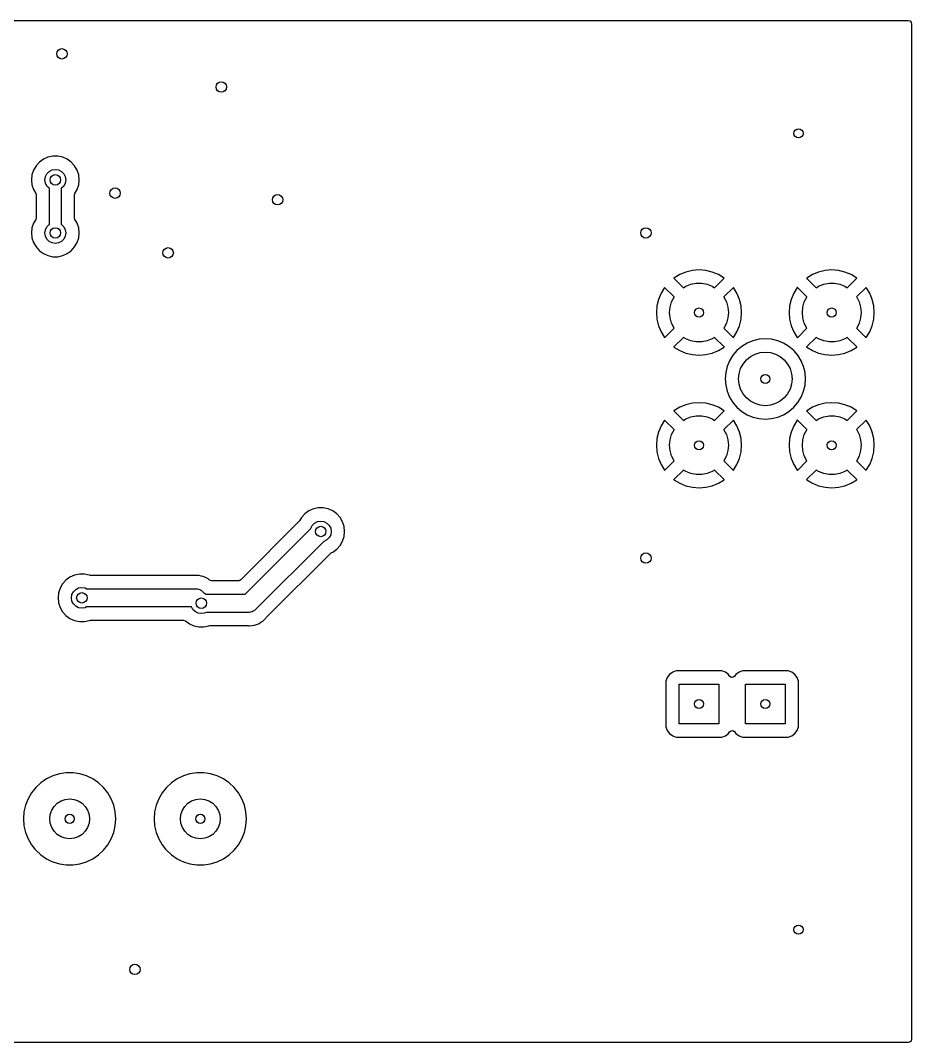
# Model space of a CAD drawing. Extents: x 0.23 to 2.57, y 0.23 to 1.77.
# Drawn here: x 1.227 to 2.57, y 0.23 to 1.77 of the extents above; entities that cross this region are included whole.
import ezdxf

# ---------------------------------------------------------------- set-up
doc = ezdxf.new("R2010")
doc.units = 0
doc.header["$MEASUREMENT"] = 0
doc.layers.add('BLACK', color=7, linetype='CONTINUOUS')

msp = doc.modelspace()

# ---------------------------------------------------------------- linework, layer by layer
at = {"layer": 'BLACK', "linetype": 'CONTINUOUS'}
for p, q in [((0.234587, 1.7703), (2.56541, 1.7703)), ((2.56541, 1.7703), (2.56805, 1.76952)), ((2.56805, 1.76952), (2.56985, 1.76744)), ((2.56985, 1.76744), (2.5703, 1.76541)), ((2.5703, 1.76541), (2.5703, 0.234587)), ((1.25593, 1.55673), (1.2509, 1.55114)), ((1.26202, 1.56115), (1.25593, 1.55673)), ((1.26889, 1.5642), (1.26202, 1.56115)), ((1.27624, 1.56577), (1.26889, 1.5642)), ((1.28376, 1.56577), (1.27624, 1.56577)), ((1.29111, 1.5642), (1.28376, 1.56577)), ((1.29798, 1.56115), (1.29111, 1.5642)), ((1.29111, 1.5642), (1.29111, 1.5642)), ((1.30407, 1.55673), (1.29798, 1.56115)), ((1.3091, 1.55114), (1.30407, 1.55673)), ((1.24714, 1.54463), (1.24482, 1.53748)), ((1.2509, 1.55114), (1.24714, 1.54463)), ((1.24714, 1.54463), (1.24714, 1.54463)), ((1.26726, 1.53926), (1.27074, 1.54274)), ((1.27074, 1.54274), (1.27513, 1.54498)), ((1.27513, 1.54498), (1.28, 1.54575)), ((1.28, 1.54575), (1.28487, 1.54498)), ((1.28487, 1.54498), (1.28926, 1.54274)), ((1.28926, 1.54274), (1.29274, 1.53926)), ((1.31286, 1.54463), (1.3091, 1.55114)), ((1.31518, 1.53748), (1.31286, 1.54463)), ((1.24482, 1.53748), (1.24404, 1.53)), ((1.24404, 1.53), (1.24482, 1.52252)), ((1.24482, 1.53748), (1.24482, 1.53748)), ((1.26425, 1.53), (1.26502, 1.53487)), ((1.26502, 1.52513), (1.26425, 1.53)), ((1.26502, 1.53487), (1.26726, 1.53926)), ((1.29274, 1.53926), (1.29498, 1.53487)), ((1.29498, 1.53487), (1.29575, 1.53)), ((1.29575, 1.53), (1.29498, 1.52513)), ((1.31596, 1.53), (1.31518, 1.53748)), ((1.31518, 1.52252), (1.31596, 1.53)), ((1.24482, 1.52252), (1.24482, 1.52252)), ((1.24482, 1.52252), (1.24714, 1.51537)), ((1.24714, 1.51537), (1.24714, 1.51537)), ((1.24714, 1.51537), (1.25047, 1.50962)), ((1.26726, 1.52074), (1.26502, 1.52513)), ((1.27074, 1.51726), (1.26726, 1.52074)), ((1.27114, 1.51706), (1.27074, 1.51726)), ((1.27114, 1.46294), (1.27114, 1.51706)), ((1.28926, 1.51726), (1.28886, 1.51706)), ((1.28886, 1.51706), (1.28886, 1.46294)), ((1.29274, 1.52074), (1.28926, 1.51726)), ((1.29498, 1.52513), (1.29274, 1.52074)), ((1.30953, 1.50962), (1.31286, 1.51537)), ((1.31286, 1.51537), (1.31518, 1.52252)), ((1.25047, 1.50962), (1.25112, 1.50717)), ((1.25112, 1.50717), (1.25112, 1.47283)), ((1.30888, 1.50717), (1.30953, 1.50962)), ((1.30888, 1.47283), (1.30888, 1.50717)), ((1.24714, 1.46463), (1.24482, 1.45748)), ((1.25047, 1.47038), (1.24714, 1.46463)), ((1.24714, 1.46463), (1.24714, 1.46463)), ((1.25112, 1.47283), (1.25047, 1.47038)), ((1.30953, 1.47038), (1.30888, 1.47283)), ((1.31142, 1.46712), (1.30953, 1.47038)), ((1.31286, 1.46463), (1.31142, 1.46712)), ((1.31518, 1.45748), (1.31286, 1.46463)), ((1.24482, 1.45748), (1.24404, 1.45)), ((1.24404, 1.45), (1.24482, 1.44252)), ((1.24482, 1.45748), (1.24482, 1.45748)), ((1.26425, 1.45), (1.26502, 1.45487)), ((1.26502, 1.44513), (1.26425, 1.45)), ((1.26502, 1.45487), (1.26726, 1.45926)), ((1.26726, 1.45926), (1.27074, 1.46274)), ((1.27074, 1.46274), (1.27114, 1.46294)), ((1.28886, 1.46294), (1.28926, 1.46274)), ((1.28926, 1.46274), (1.29274, 1.45926)), ((1.29274, 1.45926), (1.29498, 1.45487)), ((1.29498, 1.45487), (1.29575, 1.45)), ((1.29575, 1.45), (1.29498, 1.44513)), ((1.31596, 1.45), (1.31518, 1.45748)), ((1.31518, 1.44252), (1.31596, 1.45)), ((1.24482, 1.44252), (1.24482, 1.44252)), ((1.24482, 1.44252), (1.24714, 1.43537)), ((1.24714, 1.43537), (1.24714, 1.43537)), ((1.24714, 1.43537), (1.2509, 1.42886)), ((1.26726, 1.44074), (1.26502, 1.44513)), ((1.27074, 1.43726), (1.26726, 1.44074)), ((1.27513, 1.43502), (1.27074, 1.43726)), ((1.28, 1.43425), (1.27513, 1.43502)), ((1.28487, 1.43502), (1.28, 1.43425)), ((1.28926, 1.43726), (1.28487, 1.43502)), ((1.29274, 1.44074), (1.28926, 1.43726)), ((1.29498, 1.44513), (1.29274, 1.44074)), ((1.3091, 1.42886), (1.31286, 1.43537)), ((1.31286, 1.43537), (1.31518, 1.44252)), ((1.2509, 1.42886), (1.25593, 1.42327)), ((1.25593, 1.42327), (1.26202, 1.41885)), ((1.26202, 1.41885), (1.26889, 1.4158)), ((1.29111, 1.4158), (1.29798, 1.41885)), ((1.29798, 1.41885), (1.30407, 1.42327)), ((1.30407, 1.42327), (1.3091, 1.42886)), ((1.26889, 1.4158), (1.27624, 1.41423)), ((1.27624, 1.41423), (1.28376, 1.41423)), ((1.28376, 1.41423), (1.29111, 1.4158)), ((2.22087, 1.38718), (2.21228, 1.38192)), ((2.23017, 1.39103), (2.22087, 1.38718)), ((2.22087, 1.38718), (2.22087, 1.38718)), ((2.23996, 1.39338), (2.23017, 1.39103)), ((2.25, 1.39417), (2.23996, 1.39338)), ((2.26004, 1.39338), (2.25, 1.39417)), ((2.26983, 1.39103), (2.26004, 1.39338)), ((2.26004, 1.39338), (2.26004, 1.39338)), ((2.27913, 1.38718), (2.26983, 1.39103)), ((2.28772, 1.38192), (2.27913, 1.38718)), ((2.27913, 1.38718), (2.27913, 1.38718)), ((2.42087, 1.38718), (2.41228, 1.38192)), ((2.43017, 1.39103), (2.42087, 1.38718)), ((2.42087, 1.38718), (2.42087, 1.38718)), ((2.43996, 1.39338), (2.43017, 1.39103)), ((2.45, 1.39417), (2.43996, 1.39338)), ((2.46004, 1.39338), (2.45, 1.39417)), ((2.46983, 1.39103), (2.46004, 1.39338)), ((2.46004, 1.39338), (2.46004, 1.39338)), ((2.47913, 1.38718), (2.46983, 1.39103)), ((2.48772, 1.38192), (2.47913, 1.38718)), ((2.47913, 1.38718), (2.47913, 1.38718)), ((2.21228, 1.38192), (2.21213, 1.38179)), ((2.21213, 1.38179), (2.22656, 1.36736)), ((2.23026, 1.36965), (2.23788, 1.3726)), ((2.23788, 1.3726), (2.24591, 1.3741)), ((2.24591, 1.3741), (2.25409, 1.3741)), ((2.25409, 1.3741), (2.26212, 1.3726)), ((2.26212, 1.3726), (2.26974, 1.36965)), ((2.27344, 1.36736), (2.28787, 1.38179)), ((2.28787, 1.38179), (2.28772, 1.38192)), ((2.28772, 1.38192), (2.28772, 1.38192)), ((2.28787, 1.38179), (2.28787, 1.38179)), ((2.41228, 1.38192), (2.41213, 1.38179)), ((2.41213, 1.38179), (2.42656, 1.36736)), ((2.43026, 1.36965), (2.43788, 1.3726)), ((2.43788, 1.3726), (2.44591, 1.3741)), ((2.44591, 1.3741), (2.45409, 1.3741)), ((2.45409, 1.3741), (2.46212, 1.3726)), ((2.46212, 1.3726), (2.46974, 1.36965)), ((2.47344, 1.36736), (2.48787, 1.38179)), ((2.48787, 1.38179), (2.48772, 1.38192)), ((2.48772, 1.38192), (2.48772, 1.38192)), ((2.48787, 1.38179), (2.48787, 1.38179)), ((2.19282, 1.35913), (2.18897, 1.34983)), ((2.19808, 1.36772), (2.19282, 1.35913)), ((2.19282, 1.35913), (2.19282, 1.35913)), ((2.19821, 1.36787), (2.19808, 1.36772)), ((2.21252, 1.35356), (2.19821, 1.36787)), ((2.22656, 1.36736), (2.23026, 1.36965)), ((2.26974, 1.36965), (2.27344, 1.36736)), ((2.30179, 1.36787), (2.28748, 1.35356)), ((2.30192, 1.36772), (2.30179, 1.36787)), ((2.30179, 1.36787), (2.30179, 1.36787)), ((2.30718, 1.35913), (2.30192, 1.36772)), ((2.30192, 1.36772), (2.30192, 1.36772)), ((2.31103, 1.34983), (2.30718, 1.35913)), ((2.30718, 1.35913), (2.30718, 1.35913)), ((2.39282, 1.35913), (2.38897, 1.34983)), ((2.39808, 1.36772), (2.39282, 1.35913)), ((2.39282, 1.35913), (2.39282, 1.35913)), ((2.39821, 1.36787), (2.39808, 1.36772)), ((2.41252, 1.35356), (2.39821, 1.36787)), ((2.42656, 1.36736), (2.43026, 1.36965)), ((2.46974, 1.36965), (2.47344, 1.36736)), ((2.50179, 1.36787), (2.48748, 1.35356)), ((2.50192, 1.36772), (2.50179, 1.36787)), ((2.50179, 1.36787), (2.50179, 1.36787)), ((2.50718, 1.35913), (2.50192, 1.36772)), ((2.50192, 1.36772), (2.50192, 1.36772)), ((2.51103, 1.34983), (2.50718, 1.35913)), ((2.50718, 1.35913), (2.50718, 1.35913)), ((2.18897, 1.34983), (2.18662, 1.34004)), ((2.20646, 1.33814), (2.2087, 1.346)), ((2.2087, 1.346), (2.21234, 1.35332)), ((2.21234, 1.35332), (2.21252, 1.35356)), ((2.28748, 1.35356), (2.28766, 1.35332)), ((2.28766, 1.35332), (2.2913, 1.346)), ((2.2913, 1.346), (2.29354, 1.33814)), ((2.31338, 1.34004), (2.31103, 1.34983)), ((2.38897, 1.34983), (2.38662, 1.34004)), ((2.40646, 1.33814), (2.4087, 1.346)), ((2.4087, 1.346), (2.41234, 1.35332)), ((2.41234, 1.35332), (2.41252, 1.35356)), ((2.48748, 1.35356), (2.48766, 1.35332)), ((2.48766, 1.35332), (2.4913, 1.346)), ((2.4913, 1.346), (2.49354, 1.33814)), ((2.51338, 1.34004), (2.51103, 1.34983)), ((2.18662, 1.34004), (2.18583, 1.33)), ((2.18583, 1.33), (2.18662, 1.31996)), ((2.20571, 1.33), (2.20646, 1.33814)), ((2.20646, 1.32186), (2.20571, 1.33)), ((2.29354, 1.33814), (2.29429, 1.33)), ((2.29429, 1.33), (2.29354, 1.32186)), ((2.31417, 1.33), (2.31338, 1.34004)), ((2.31338, 1.31996), (2.31417, 1.33)), ((2.38662, 1.34004), (2.38583, 1.33)), ((2.38583, 1.33), (2.38662, 1.31996)), ((2.40571, 1.33), (2.40646, 1.33814)), ((2.40646, 1.32186), (2.40571, 1.33)), ((2.49354, 1.33814), (2.49429, 1.33)), ((2.49429, 1.33), (2.49354, 1.32186)), ((2.51417, 1.33), (2.51338, 1.34004)), ((2.51338, 1.31996), (2.51417, 1.33)), ((2.18662, 1.31996), (2.18897, 1.31017)), ((2.18897, 1.31017), (2.19282, 1.30087)), ((2.2087, 1.314), (2.20646, 1.32186)), ((2.21234, 1.30668), (2.2087, 1.314)), ((2.2913, 1.314), (2.28766, 1.30668)), ((2.29354, 1.32186), (2.2913, 1.314)), ((2.30718, 1.30087), (2.31103, 1.31017)), ((2.31103, 1.31017), (2.31338, 1.31996)), ((2.38662, 1.31996), (2.38897, 1.31017)), ((2.38897, 1.31017), (2.39282, 1.30087)), ((2.4087, 1.314), (2.40646, 1.32186)), ((2.41234, 1.30668), (2.4087, 1.314)), ((2.4913, 1.314), (2.48766, 1.30668)), ((2.49354, 1.32186), (2.4913, 1.314)), ((2.50718, 1.30087), (2.51103, 1.31017)), ((2.51103, 1.31017), (2.51338, 1.31996)), ((2.19282, 1.30087), (2.19282, 1.30087)), ((2.19282, 1.30087), (2.19808, 1.29228)), ((2.19821, 1.29213), (2.21252, 1.30644)), ((2.21252, 1.30644), (2.21234, 1.30668)), ((2.28766, 1.30668), (2.28748, 1.30644)), ((2.28748, 1.30644), (2.30179, 1.29213)), ((2.30192, 1.29228), (2.30718, 1.30087)), ((2.30718, 1.30087), (2.30718, 1.30087)), ((2.39282, 1.30087), (2.39282, 1.30087)), ((2.39282, 1.30087), (2.39808, 1.29228)), ((2.39821, 1.29213), (2.41252, 1.30644)), ((2.41252, 1.30644), (2.41234, 1.30668)), ((2.48766, 1.30668), (2.48748, 1.30644)), ((2.48748, 1.30644), (2.50179, 1.29213)), ((2.50192, 1.29228), (2.50718, 1.30087)), ((2.50718, 1.30087), (2.50718, 1.30087)), ((2.19808, 1.29228), (2.19808, 1.29228)), ((2.19808, 1.29228), (2.19821, 1.29213)), ((2.19821, 1.29213), (2.19821, 1.29213)), ((2.22656, 1.29264), (2.21213, 1.27821)), ((2.23026, 1.29035), (2.22656, 1.29264)), ((2.23788, 1.2874), (2.23026, 1.29035)), ((2.24591, 1.2859), (2.23788, 1.2874)), ((2.25409, 1.2859), (2.24591, 1.2859)), ((2.26212, 1.2874), (2.25409, 1.2859)), ((2.26974, 1.29035), (2.26212, 1.2874)), ((2.27344, 1.29264), (2.26974, 1.29035)), ((2.28787, 1.27821), (2.27344, 1.29264)), ((2.30179, 1.29213), (2.30192, 1.29228)), ((2.3144, 1.27899), (2.30718, 1.27282)), ((2.32251, 1.28396), (2.3144, 1.27899)), ((2.3144, 1.27899), (2.3144, 1.27899)), ((2.33129, 1.2876), (2.32251, 1.28396)), ((2.34053, 1.28982), (2.33129, 1.2876)), ((2.35, 1.29056), (2.34053, 1.28982)), ((2.35947, 1.28982), (2.35, 1.29056)), ((2.36871, 1.2876), (2.35947, 1.28982)), ((2.35947, 1.28982), (2.35947, 1.28982)), ((2.37749, 1.28396), (2.36871, 1.2876)), ((2.3856, 1.27899), (2.37749, 1.28396)), ((2.39282, 1.27282), (2.3856, 1.27899)), ((2.3856, 1.27899), (2.3856, 1.27899)), ((2.3856, 1.27899), (2.3856, 1.27899)), ((2.3856, 1.27899), (2.3856, 1.27899)), ((2.39808, 1.29228), (2.39808, 1.29228)), ((2.39808, 1.29228), (2.39821, 1.29213)), ((2.39821, 1.29213), (2.39821, 1.29213)), ((2.42656, 1.29264), (2.41213, 1.27821)), ((2.43026, 1.29035), (2.42656, 1.29264)), ((2.43788, 1.2874), (2.43026, 1.29035)), ((2.44591, 1.2859), (2.43788, 1.2874)), ((2.45409, 1.2859), (2.44591, 1.2859)), ((2.46212, 1.2874), (2.45409, 1.2859)), ((2.46974, 1.29035), (2.46212, 1.2874)), ((2.47344, 1.29264), (2.46974, 1.29035)), ((2.48787, 1.27821), (2.47344, 1.29264)), ((2.50179, 1.29213), (2.50192, 1.29228)), ((2.21213, 1.27821), (2.21213, 1.27821)), ((2.21213, 1.27821), (2.21228, 1.27808)), ((2.21228, 1.27808), (2.21228, 1.27808)), ((2.21228, 1.27808), (2.22087, 1.27282)), ((2.22087, 1.27282), (2.22087, 1.27282)), ((2.22087, 1.27282), (2.23017, 1.26897)), ((2.23017, 1.26897), (2.23996, 1.26662)), ((2.23996, 1.26662), (2.23996, 1.26662)), ((2.23996, 1.26662), (2.25, 1.26583)), ((2.25, 1.26583), (2.26004, 1.26662)), ((2.26004, 1.26662), (2.26983, 1.26897)), ((2.26983, 1.26897), (2.27913, 1.27282)), ((2.27913, 1.27282), (2.28772, 1.27808)), ((2.27913, 1.27282), (2.27913, 1.27282)), ((2.28772, 1.27808), (2.28787, 1.27821)), ((2.30101, 1.2656), (2.29604, 1.25749)), ((2.30718, 1.27282), (2.30101, 1.2656)), ((2.30101, 1.2656), (2.30101, 1.2656)), ((2.32147, 1.25853), (2.32758, 1.26355)), ((2.32758, 1.26355), (2.33456, 1.26728)), ((2.33456, 1.26728), (2.34213, 1.26958)), ((2.34213, 1.26958), (2.35, 1.27035)), ((2.35, 1.27035), (2.35787, 1.26958)), ((2.35787, 1.26958), (2.36544, 1.26728)), ((2.36544, 1.26728), (2.37242, 1.26355)), ((2.37242, 1.26355), (2.37853, 1.25853)), ((2.39899, 1.2656), (2.39282, 1.27282)), ((2.40396, 1.25749), (2.39899, 1.2656)), ((2.39899, 1.2656), (2.39899, 1.2656)), ((2.39899, 1.2656), (2.39899, 1.2656)), ((2.39899, 1.2656), (2.39899, 1.2656)), ((2.41213, 1.27821), (2.41213, 1.27821)), ((2.41213, 1.27821), (2.41228, 1.27808)), ((2.41228, 1.27808), (2.41228, 1.27808)), ((2.41228, 1.27808), (2.42087, 1.27282)), ((2.42087, 1.27282), (2.42087, 1.27282)), ((2.42087, 1.27282), (2.43017, 1.26897)), ((2.43017, 1.26897), (2.43996, 1.26662)), ((2.43996, 1.26662), (2.43996, 1.26662)), ((2.43996, 1.26662), (2.45, 1.26583)), ((2.45, 1.26583), (2.46004, 1.26662)), ((2.46004, 1.26662), (2.46983, 1.26897)), ((2.46983, 1.26897), (2.47913, 1.27282)), ((2.47913, 1.27282), (2.48772, 1.27808)), ((2.47913, 1.27282), (2.47913, 1.27282)), ((2.48772, 1.27808), (2.48787, 1.27821)), ((2.2924, 1.24871), (2.29018, 1.23947)), ((2.29604, 1.25749), (2.2924, 1.24871)), ((2.31272, 1.24544), (2.31645, 1.25242)), ((2.31645, 1.25242), (2.32147, 1.25853)), ((2.37853, 1.25853), (2.38355, 1.25242)), ((2.38355, 1.25242), (2.38728, 1.24544)), ((2.4076, 1.24871), (2.40396, 1.25749)), ((2.40396, 1.25749), (2.40396, 1.25749)), ((2.40982, 1.23947), (2.4076, 1.24871)), ((2.29018, 1.23947), (2.28944, 1.23)), ((2.30965, 1.23), (2.31042, 1.23787)), ((2.31042, 1.23787), (2.31272, 1.24544)), ((2.38728, 1.24544), (2.38958, 1.23787)), ((2.38958, 1.23787), (2.39035, 1.23)), ((2.41056, 1.23), (2.40982, 1.23947)), ((2.28944, 1.23), (2.29018, 1.22053)), ((2.29018, 1.22053), (2.2924, 1.21129)), ((2.31042, 1.22213), (2.30965, 1.23)), ((2.31272, 1.21456), (2.31042, 1.22213)), ((2.38958, 1.22213), (2.38728, 1.21456)), ((2.39035, 1.23), (2.38958, 1.22213)), ((2.4076, 1.21129), (2.40982, 1.22053)), ((2.40982, 1.22053), (2.41056, 1.23)), ((2.2924, 1.21129), (2.29604, 1.20251)), ((2.29604, 1.20251), (2.30101, 1.1944)), ((2.31645, 1.20758), (2.31272, 1.21456)), ((2.32147, 1.20147), (2.31645, 1.20758)), ((2.38355, 1.20758), (2.37853, 1.20147)), ((2.38728, 1.21456), (2.38355, 1.20758)), ((2.39899, 1.1944), (2.40396, 1.20251)), ((2.40396, 1.20251), (2.4076, 1.21129)), ((2.22087, 1.18718), (2.21228, 1.18192)), ((2.23017, 1.19103), (2.22087, 1.18718)), ((2.22087, 1.18718), (2.22087, 1.18718)), ((2.23996, 1.19338), (2.23017, 1.19103)), ((2.25, 1.19417), (2.23996, 1.19338)), ((2.26004, 1.19338), (2.25, 1.19417)), ((2.26983, 1.19103), (2.26004, 1.19338)), ((2.26004, 1.19338), (2.26004, 1.19338)), ((2.27913, 1.18718), (2.26983, 1.19103)), ((2.28772, 1.18192), (2.27913, 1.18718)), ((2.27913, 1.18718), (2.27913, 1.18718)), ((2.30101, 1.1944), (2.30101, 1.1944)), ((2.30101, 1.1944), (2.30101, 1.1944)), ((2.30101, 1.1944), (2.30101, 1.1944)), ((2.30101, 1.1944), (2.30718, 1.18718)), ((2.30718, 1.18718), (2.3144, 1.18101)), ((2.32758, 1.19645), (2.32147, 1.20147)), ((2.33456, 1.19272), (2.32758, 1.19645)), ((2.34213, 1.19042), (2.33456, 1.19272)), ((2.35, 1.18965), (2.34213, 1.19042)), ((2.35787, 1.19042), (2.35, 1.18965)), ((2.36544, 1.19272), (2.35787, 1.19042)), ((2.37242, 1.19645), (2.36544, 1.19272)), ((2.37853, 1.20147), (2.37242, 1.19645)), ((2.3856, 1.18101), (2.39282, 1.18718)), ((2.39282, 1.18718), (2.39899, 1.1944)), ((2.42087, 1.18718), (2.41228, 1.18192)), ((2.43017, 1.19103), (2.42087, 1.18718)), ((2.42087, 1.18718), (2.42087, 1.18718)), ((2.43996, 1.19338), (2.43017, 1.19103)), ((2.45, 1.19417), (2.43996, 1.19338)), ((2.46004, 1.19338), (2.45, 1.19417)), ((2.46983, 1.19103), (2.46004, 1.19338)), ((2.46004, 1.19338), (2.46004, 1.19338)), ((2.47913, 1.18718), (2.46983, 1.19103)), ((2.48772, 1.18192), (2.47913, 1.18718)), ((2.47913, 1.18718), (2.47913, 1.18718)), ((2.21228, 1.18192), (2.21213, 1.18179)), ((2.21213, 1.18179), (2.22656, 1.16736)), ((2.23026, 1.16965), (2.23788, 1.1726)), ((2.23788, 1.1726), (2.24591, 1.1741)), ((2.24591, 1.1741), (2.25409, 1.1741)), ((2.25409, 1.1741), (2.26212, 1.1726)), ((2.26212, 1.1726), (2.26974, 1.16965)), ((2.27344, 1.16736), (2.28787, 1.18179)), ((2.28787, 1.18179), (2.28772, 1.18192)), ((2.28772, 1.18192), (2.28772, 1.18192)), ((2.28787, 1.18179), (2.28787, 1.18179)), ((2.3144, 1.18101), (2.3144, 1.18101)), ((2.3144, 1.18101), (2.3144, 1.18101)), ((2.3144, 1.18101), (2.3144, 1.18101)), ((2.3144, 1.18101), (2.32251, 1.17604)), ((2.32251, 1.17604), (2.33129, 1.1724)), ((2.33129, 1.1724), (2.3336, 1.17185)), ((2.3336, 1.17185), (2.34053, 1.17018)), ((2.35947, 1.17018), (2.36871, 1.1724)), ((2.36871, 1.1724), (2.37749, 1.17604)), ((2.37749, 1.17604), (2.3856, 1.18101)), ((2.41228, 1.18192), (2.41213, 1.18179)), ((2.41213, 1.18179), (2.42656, 1.16736)), ((2.43026, 1.16965), (2.43788, 1.1726)), ((2.43788, 1.1726), (2.44591, 1.1741)), ((2.44591, 1.1741), (2.45409, 1.1741)), ((2.45409, 1.1741), (2.46212, 1.1726)), ((2.46212, 1.1726), (2.46974, 1.16965)), ((2.47344, 1.16736), (2.48787, 1.18179)), ((2.48787, 1.18179), (2.48772, 1.18192)), ((2.48772, 1.18192), (2.48772, 1.18192)), ((2.48787, 1.18179), (2.48787, 1.18179)), ((2.19282, 1.15913), (2.18897, 1.14983)), ((2.19808, 1.16772), (2.19282, 1.15913)), ((2.19282, 1.15913), (2.19282, 1.15913)), ((2.19821, 1.16787), (2.19808, 1.16772)), ((2.21252, 1.15356), (2.19821, 1.16787)), ((2.22656, 1.16736), (2.23026, 1.16965)), ((2.26974, 1.16965), (2.27344, 1.16736)), ((2.30179, 1.16787), (2.28748, 1.15356)), ((2.30192, 1.16772), (2.30179, 1.16787)), ((2.30179, 1.16787), (2.30179, 1.16787)), ((2.30718, 1.15913), (2.30192, 1.16772)), ((2.30192, 1.16772), (2.30192, 1.16772)), ((2.31103, 1.14983), (2.30718, 1.15913)), ((2.30718, 1.15913), (2.30718, 1.15913)), ((2.34053, 1.17018), (2.35, 1.16944)), ((2.35, 1.16944), (2.35947, 1.17018)), ((2.39282, 1.15913), (2.38897, 1.14983)), ((2.39808, 1.16772), (2.39282, 1.15913)), ((2.39282, 1.15913), (2.39282, 1.15913)), ((2.39821, 1.16787), (2.39808, 1.16772)), ((2.41252, 1.15356), (2.39821, 1.16787)), ((2.42656, 1.16736), (2.43026, 1.16965)), ((2.46974, 1.16965), (2.47344, 1.16736)), ((2.50179, 1.16787), (2.48748, 1.15356)), ((2.50192, 1.16772), (2.50179, 1.16787)), ((2.50179, 1.16787), (2.50179, 1.16787)), ((2.50718, 1.15913), (2.50192, 1.16772)), ((2.50192, 1.16772), (2.50192, 1.16772)), ((2.51103, 1.14983), (2.50718, 1.15913)), ((2.50718, 1.15913), (2.50718, 1.15913)), ((2.18897, 1.14983), (2.18662, 1.14004)), ((2.20646, 1.13814), (2.2087, 1.146)), ((2.2087, 1.146), (2.21234, 1.15332)), ((2.21234, 1.15332), (2.21252, 1.15356)), ((2.28748, 1.15356), (2.28766, 1.15332)), ((2.28766, 1.15332), (2.2913, 1.146)), ((2.2913, 1.146), (2.29354, 1.13814)), ((2.31338, 1.14004), (2.31103, 1.14983)), ((2.38897, 1.14983), (2.38662, 1.14004)), ((2.40646, 1.13814), (2.4087, 1.146)), ((2.4087, 1.146), (2.41234, 1.15332)), ((2.41234, 1.15332), (2.41252, 1.15356)), ((2.48748, 1.15356), (2.48766, 1.15332)), ((2.48766, 1.15332), (2.4913, 1.146)), ((2.4913, 1.146), (2.49354, 1.13814)), ((2.51338, 1.14004), (2.51103, 1.14983)), ((2.18662, 1.14004), (2.18583, 1.13)), ((2.18583, 1.13), (2.18662, 1.11996)), ((2.20571, 1.13), (2.20646, 1.13814)), ((2.20646, 1.12186), (2.20571, 1.13)), ((2.29354, 1.13814), (2.29429, 1.13)), ((2.29429, 1.13), (2.29354, 1.12186)), ((2.31417, 1.13), (2.31338, 1.14004)), ((2.31338, 1.11996), (2.31417, 1.13)), ((2.38662, 1.14004), (2.38583, 1.13)), ((2.38583, 1.13), (2.38662, 1.11996)), ((2.40571, 1.13), (2.40646, 1.13814)), ((2.40646, 1.12186), (2.40571, 1.13)), ((2.49354, 1.13814), (2.49429, 1.13)), ((2.49429, 1.13), (2.49354, 1.12186)), ((2.51417, 1.13), (2.51338, 1.14004)), ((2.51338, 1.11996), (2.51417, 1.13)), ((2.18662, 1.11996), (2.18897, 1.11017)), ((2.18897, 1.11017), (2.19282, 1.10087)), ((2.2087, 1.114), (2.20646, 1.12186)), ((2.21234, 1.10668), (2.2087, 1.114)), ((2.2913, 1.114), (2.28766, 1.10668)), ((2.29354, 1.12186), (2.2913, 1.114)), ((2.30718, 1.10087), (2.31103, 1.11017)), ((2.31103, 1.11017), (2.31338, 1.11996)), ((2.38662, 1.11996), (2.38897, 1.11017)), ((2.38897, 1.11017), (2.39282, 1.10087)), ((2.4087, 1.114), (2.40646, 1.12186)), ((2.41234, 1.10668), (2.4087, 1.114)), ((2.4913, 1.114), (2.48766, 1.10668)), ((2.49354, 1.12186), (2.4913, 1.114)), ((2.50718, 1.10087), (2.51103, 1.11017)), ((2.51103, 1.11017), (2.51338, 1.11996)), ((2.19282, 1.10087), (2.19282, 1.10087)), ((2.19282, 1.10087), (2.19808, 1.09228)), ((2.19821, 1.09213), (2.21252, 1.10644)), ((2.21252, 1.10644), (2.21234, 1.10668)), ((2.28766, 1.10668), (2.28748, 1.10644)), ((2.28748, 1.10644), (2.30179, 1.09213)), ((2.30192, 1.09228), (2.30718, 1.10087)), ((2.30718, 1.10087), (2.30718, 1.10087)), ((2.39282, 1.10087), (2.39282, 1.10087)), ((2.39282, 1.10087), (2.39808, 1.09228)), ((2.39821, 1.09213), (2.41252, 1.10644)), ((2.41252, 1.10644), (2.41234, 1.10668)), ((2.48766, 1.10668), (2.48748, 1.10644)), ((2.48748, 1.10644), (2.50179, 1.09213)), ((2.50192, 1.09228), (2.50718, 1.10087)), ((2.50718, 1.10087), (2.50718, 1.10087)), ((2.19808, 1.09228), (2.19808, 1.09228)), ((2.19808, 1.09228), (2.19821, 1.09213)), ((2.19821, 1.09213), (2.19821, 1.09213)), ((2.22656, 1.09264), (2.21213, 1.07821)), ((2.23026, 1.09035), (2.22656, 1.09264)), ((2.23788, 1.0874), (2.23026, 1.09035)), ((2.24591, 1.0859), (2.23788, 1.0874)), ((2.25409, 1.0859), (2.24591, 1.0859)), ((2.26212, 1.0874), (2.25409, 1.0859)), ((2.26974, 1.09035), (2.26212, 1.0874)), ((2.27344, 1.09264), (2.26974, 1.09035)), ((2.28787, 1.07821), (2.27344, 1.09264)), ((2.30179, 1.09213), (2.30192, 1.09228)), ((2.39808, 1.09228), (2.39808, 1.09228)), ((2.39808, 1.09228), (2.39821, 1.09213)), ((2.39821, 1.09213), (2.39821, 1.09213)), ((2.42656, 1.09264), (2.41213, 1.07821)), ((2.43026, 1.09035), (2.42656, 1.09264)), ((2.43788, 1.0874), (2.43026, 1.09035)), ((2.44591, 1.0859), (2.43788, 1.0874)), ((2.45409, 1.0859), (2.44591, 1.0859)), ((2.46212, 1.0874), (2.45409, 1.0859)), ((2.46974, 1.09035), (2.46212, 1.0874)), ((2.47344, 1.09264), (2.46974, 1.09035)), ((2.48787, 1.07821), (2.47344, 1.09264)), ((2.50179, 1.09213), (2.50192, 1.09228)), ((2.21213, 1.07821), (2.21213, 1.07821)), ((2.21213, 1.07821), (2.21228, 1.07808)), ((2.21228, 1.07808), (2.21228, 1.07808)), ((2.21228, 1.07808), (2.22087, 1.07282)), ((2.22087, 1.07282), (2.22087, 1.07282)), ((2.22087, 1.07282), (2.23017, 1.06897)), ((2.23017, 1.06897), (2.23996, 1.06662)), ((2.23996, 1.06662), (2.23996, 1.06662)), ((2.23996, 1.06662), (2.25, 1.06583)), ((2.25, 1.06583), (2.26004, 1.06662)), ((2.26004, 1.06662), (2.26983, 1.06897)), ((2.26983, 1.06897), (2.27913, 1.07282)), ((2.27913, 1.07282), (2.28772, 1.07808)), ((2.27913, 1.07282), (2.27913, 1.07282)), ((2.28772, 1.07808), (2.28787, 1.07821)), ((2.41213, 1.07821), (2.41213, 1.07821)), ((2.41213, 1.07821), (2.41228, 1.07808)), ((2.41228, 1.07808), (2.41228, 1.07808)), ((2.41228, 1.07808), (2.42087, 1.07282)), ((2.42087, 1.07282), (2.42087, 1.07282)), ((2.42087, 1.07282), (2.43017, 1.06897)), ((2.43017, 1.06897), (2.43996, 1.06662)), ((2.43996, 1.06662), (2.43996, 1.06662)), ((2.43996, 1.06662), (2.45, 1.06583)), ((2.45, 1.06583), (2.46004, 1.06662)), ((2.46004, 1.06662), (2.46983, 1.06897)), ((2.46983, 1.06897), (2.47913, 1.07282)), ((2.47913, 1.07282), (2.48772, 1.07808)), ((2.47913, 1.07282), (2.47913, 1.07282)), ((2.48772, 1.07808), (2.48787, 1.07821)), ((1.66889, 1.0342), (1.66202, 1.03115)), ((1.67624, 1.03577), (1.66889, 1.0342)), ((1.68376, 1.03577), (1.67624, 1.03577)), ((1.69111, 1.0342), (1.68376, 1.03577)), ((1.69798, 1.03115), (1.69111, 1.0342)), ((1.69111, 1.0342), (1.69111, 1.0342)), ((1.6509, 1.02114), (1.6479, 1.01593)), ((1.65593, 1.02673), (1.6509, 1.02114)), ((1.6509, 1.02114), (1.6509, 1.02114)), ((1.66202, 1.03115), (1.65593, 1.02673)), ((1.70406, 1.02673), (1.69798, 1.03115)), ((1.7091, 1.02114), (1.70406, 1.02673)), ((1.71285, 1.01463), (1.7091, 1.02114)), ((1.64712, 1.01492), (1.55936, 0.927158)), ((1.56622, 0.905709), (1.66496, 1.00444)), ((1.6479, 1.01593), (1.64712, 1.01492)), ((1.66496, 1.00444), (1.66502, 1.00487)), ((1.66502, 1.00487), (1.66726, 1.00926)), ((1.66726, 1.00926), (1.67074, 1.01274)), ((1.67074, 1.01274), (1.67513, 1.01498)), ((1.67513, 1.01498), (1.68, 1.01575)), ((1.68, 1.01575), (1.68487, 1.01498)), ((1.68487, 1.01498), (1.68926, 1.01274)), ((1.68926, 1.01274), (1.69274, 1.00926)), ((1.69274, 1.00926), (1.69498, 1.00487)), ((1.69498, 1.00487), (1.69575, 1)), ((1.71518, 1.00748), (1.71285, 1.01463)), ((1.71596, 1), (1.71518, 1.00748)), ((1.68926, 0.98726), (1.68487, 0.985023)), ((1.69274, 0.990744), (1.68926, 0.98726)), ((1.69498, 0.995134), (1.69274, 0.990744)), ((1.69575, 1), (1.69498, 0.995134)), ((1.71285, 0.985372), (1.71518, 0.992523)), ((1.71518, 0.992523), (1.71596, 1)), ((1.68444, 0.984956), (1.58167, 0.882186)), ((1.68487, 0.985023), (1.68444, 0.984956)), ((1.69798, 0.968854), (1.70406, 0.973273)), ((1.70406, 0.973273), (1.7091, 0.97886)), ((1.7091, 0.97886), (1.71285, 0.985372)), ((1.59843, 0.87063), (1.69495, 0.967147)), ((1.69495, 0.967147), (1.69641, 0.968155)), ((1.69641, 0.968155), (1.69798, 0.968854)), ((1.29593, 0.926727), (1.2909, 0.921139)), ((1.30202, 0.931146), (1.29593, 0.926727)), ((1.30889, 0.934205), (1.30202, 0.931146)), ((1.31624, 0.935768), (1.30889, 0.934205)), ((1.32376, 0.935768), (1.31624, 0.935768)), ((1.33111, 0.934205), (1.32376, 0.935768)), ((1.33136, 0.934125), (1.33111, 0.934205)), ((1.33137, 0.934159), (1.33136, 0.934125)), ((1.33306, 0.933799), (1.33137, 0.934159)), ((1.48825, 0.933799), (1.33306, 0.933799)), ((1.48916, 0.933885), (1.48825, 0.933799)), ((1.48917, 0.933886), (1.48916, 0.933885)), ((1.49229, 0.933802), (1.48917, 0.933886)), ((1.49239, 0.933799), (1.49229, 0.933802)), ((1.49561, 0.933799), (1.49239, 0.933799)), ((1.49651, 0.933688), (1.49561, 0.933799)), ((1.49561, 0.933799), (1.49561, 0.933799)), ((1.49561, 0.933799), (1.49561, 0.933799)), ((1.49652, 0.933687), (1.49651, 0.933688)), ((1.49964, 0.932911), (1.49652, 0.933687)), ((1.50278, 0.932219), (1.49964, 0.932911)), ((1.50279, 0.932215), (1.50278, 0.932219)), ((1.50364, 0.931917), (1.50279, 0.932215)), ((1.50365, 0.931913), (1.50364, 0.931917)), ((1.50507, 0.93121), (1.50365, 0.931913)), ((1.50365, 0.931913), (1.50365, 0.931913)), ((1.50365, 0.931913), (1.50365, 0.931913)), ((1.50654, 0.930483), (1.50507, 0.93121)), ((1.50946, 0.929132), (1.50654, 0.930483)), ((1.50947, 0.929126), (1.50946, 0.929132)), ((1.51023, 0.928652), (1.50947, 0.929126)), ((1.51024, 0.928647), (1.51023, 0.928652)), ((1.51024, 0.928646), (1.51024, 0.928647)), ((1.51253, 0.926805), (1.51024, 0.928646)), ((1.51295, 0.926503), (1.51253, 0.926805)), ((1.51559, 0.925728), (1.51295, 0.926503)), ((1.55591, 0.925728), (1.51559, 0.925728)), ((1.55694, 0.92584), (1.55591, 0.925728)), ((1.55936, 0.927158), (1.55694, 0.92584)), ((1.28714, 0.914628), (1.28484, 0.907545)), ((1.2909, 0.921139), (1.28714, 0.914628)), ((1.28714, 0.914628), (1.28714, 0.914628)), ((1.30502, 0.904866), (1.30726, 0.909256)), ((1.30726, 0.909256), (1.31074, 0.91274)), ((1.31074, 0.91274), (1.31513, 0.914977)), ((1.31513, 0.914977), (1.32, 0.915748)), ((1.32, 0.915748), (1.32487, 0.914977)), ((1.32487, 0.914977), (1.32722, 0.91378)), ((1.32722, 0.91378), (1.49193, 0.91378)), ((1.49193, 0.91378), (1.49335, 0.913662)), ((1.49335, 0.913662), (1.49363, 0.913674)), ((1.49363, 0.913674), (1.4938, 0.913625)), ((1.4938, 0.913625), (1.4942, 0.913592)), ((1.4942, 0.913592), (1.49608, 0.912946)), ((1.49608, 0.912946), (1.49798, 0.912379)), ((1.49798, 0.912379), (1.49822, 0.912212)), ((1.49822, 0.912212), (1.49849, 0.912119)), ((1.49849, 0.912119), (1.50006, 0.910898)), ((1.50006, 0.910898), (1.50167, 0.909744)), ((1.50167, 0.909744), (1.50444, 0.906974)), ((1.28482, 0.907477), (1.28404, 0.9)), ((1.28404, 0.9), (1.28482, 0.892523)), ((1.28484, 0.907545), (1.28482, 0.907477)), ((1.30425, 0.9), (1.30502, 0.904866)), ((1.30502, 0.895134), (1.30425, 0.9)), ((1.30726, 0.890744), (1.30502, 0.895134)), ((1.50444, 0.906974), (1.50487, 0.906906)), ((1.50487, 0.906906), (1.50722, 0.905709)), ((1.50722, 0.905709), (1.56622, 0.905709)), ((1.28482, 0.892523), (1.28482, 0.892522)), ((1.28482, 0.892522), (1.28714, 0.885372)), ((1.28714, 0.885372), (1.28714, 0.885372)), ((1.28714, 0.885372), (1.2909, 0.87886)), ((1.2909, 0.87886), (1.29593, 0.873273)), ((1.31074, 0.88726), (1.30726, 0.890744)), ((1.31513, 0.885023), (1.31074, 0.88726)), ((1.32, 0.884252), (1.31513, 0.885023)), ((1.32487, 0.885023), (1.32, 0.884252)), ((1.32722, 0.88622), (1.32487, 0.885023)), ((1.48545, 0.88622), (1.32722, 0.88622)), ((1.48726, 0.882673), (1.48545, 0.88622)), ((1.49074, 0.879189), (1.48726, 0.882673)), ((1.49513, 0.876952), (1.49074, 0.879189)), ((1.50722, 0.87815), (1.50487, 0.876952)), ((1.57193, 0.87815), (1.50722, 0.87815)), ((1.57389, 0.878477), (1.57193, 0.87815)), ((1.57586, 0.878722), (1.57389, 0.878477)), ((1.57612, 0.878849), (1.57586, 0.878722)), ((1.5764, 0.878896), (1.57612, 0.878849)), ((1.57815, 0.879842), (1.5764, 0.878896)), ((1.57994, 0.880715), (1.57815, 0.879842)), ((1.58024, 0.880973), (1.57994, 0.880715)), ((1.58039, 0.881055), (1.58024, 0.880973)), ((1.58059, 0.881265), (1.58039, 0.881055)), ((1.58167, 0.882186), (1.58059, 0.881265)), ((1.29593, 0.873273), (1.30202, 0.868854)), ((1.30202, 0.868854), (1.30889, 0.865796)), ((1.30889, 0.865796), (1.31624, 0.864232)), ((1.31624, 0.864232), (1.32376, 0.864232)), ((1.32376, 0.864232), (1.33111, 0.865796)), ((1.33111, 0.865796), (1.33136, 0.865875)), ((1.33111, 0.865796), (1.33111, 0.865796)), ((1.33136, 0.865875), (1.33137, 0.865841)), ((1.33137, 0.865841), (1.33306, 0.866201)), ((1.33306, 0.866201), (1.47297, 0.866201)), ((1.47297, 0.866201), (1.47561, 0.865426)), ((1.47561, 0.865426), (1.47584, 0.865268)), ((1.47584, 0.865268), (1.47593, 0.865202)), ((1.47593, 0.865202), (1.47593, 0.865202)), ((1.47593, 0.865202), (1.48202, 0.860783)), ((1.5, 0.876181), (1.49513, 0.876952)), ((1.50487, 0.876952), (1.5, 0.876181)), ((1.58704, 0.861471), (1.58975, 0.863204)), ((1.58975, 0.863204), (1.5925, 0.864863)), ((1.5925, 0.864863), (1.59252, 0.864873)), ((1.5925, 0.864863), (1.5925, 0.864863)), ((1.59252, 0.864873), (1.59322, 0.865422)), ((1.59322, 0.865422), (1.59323, 0.86543)), ((1.59323, 0.86543), (1.59551, 0.867707)), ((1.59323, 0.86543), (1.59323, 0.86543)), ((1.59323, 0.86543), (1.59323, 0.86543)), ((1.59551, 0.867707), (1.59784, 0.869919)), ((1.59784, 0.869919), (1.59785, 0.869929)), ((1.59784, 0.869919), (1.59784, 0.869919)), ((1.59784, 0.869919), (1.59784, 0.869919)), ((1.59785, 0.869929), (1.59843, 0.87063)), ((1.48202, 0.860783), (1.48889, 0.857725)), ((1.48889, 0.857725), (1.49624, 0.856161)), ((1.49624, 0.856161), (1.50376, 0.856161)), ((1.50376, 0.856161), (1.51111, 0.857725)), ((1.51111, 0.857725), (1.51136, 0.857804)), ((1.51111, 0.857725), (1.51111, 0.857725)), ((1.51136, 0.857804), (1.51137, 0.85777)), ((1.51137, 0.85777), (1.51306, 0.85813)), ((1.51306, 0.85813), (1.57046, 0.85813)), ((1.57046, 0.85813), (1.57065, 0.858122)), ((1.57065, 0.858122), (1.57154, 0.85805)), ((1.57154, 0.85805), (1.57285, 0.857943)), ((1.57285, 0.857943), (1.57604, 0.858378)), ((1.57604, 0.858378), (1.57924, 0.858726)), ((1.57924, 0.858726), (1.57925, 0.858729)), ((1.57924, 0.858726), (1.57924, 0.858726)), ((1.57925, 0.858729), (1.58012, 0.858931)), ((1.58012, 0.858931), (1.58013, 0.858936)), ((1.58013, 0.858936), (1.58315, 0.860045)), ((1.58013, 0.858936), (1.58013, 0.858936)), ((1.58315, 0.860045), (1.5862, 0.861073)), ((1.5862, 0.861073), (1.58622, 0.861079)), ((1.5862, 0.861073), (1.5862, 0.861073)), ((1.58622, 0.861079), (1.58702, 0.861464)), ((1.58702, 0.861464), (1.58703, 0.861471)), ((1.58703, 0.861471), (1.58704, 0.861471)), ((2.21031, 0.787752), (2.2057, 0.784302)), ((2.2157, 0.789763), (2.21031, 0.787752)), ((2.21808, 0.79002), (2.2157, 0.789763)), ((2.2157, 0.789763), (2.2157, 0.789763)), ((2.21809, 0.79002), (2.21808, 0.79002)), ((2.28191, 0.79002), (2.21809, 0.79002)), ((2.28192, 0.79002), (2.28191, 0.79002)), ((2.2843, 0.789763), (2.28192, 0.79002)), ((2.28969, 0.787752), (2.2843, 0.789763)), ((2.2943, 0.784302), (2.28969, 0.787752)), ((2.31031, 0.787752), (2.3057, 0.784302)), ((2.3157, 0.789763), (2.31031, 0.787752)), ((2.31808, 0.79002), (2.3157, 0.789763)), ((2.3157, 0.789763), (2.3157, 0.789763)), ((2.31809, 0.79002), (2.31808, 0.79002)), ((2.38191, 0.79002), (2.31809, 0.79002)), ((2.38192, 0.79002), (2.38191, 0.79002)), ((2.3843, 0.789763), (2.38192, 0.79002)), ((2.38969, 0.787752), (2.3843, 0.789763)), ((2.3943, 0.784302), (2.38969, 0.787752)), ((2.20024, 0.774299), (2.19998, 0.771916)), ((2.19998, 0.771916), (2.19998, 0.708084)), ((2.20225, 0.779693), (2.20024, 0.774299)), ((2.20024, 0.774299), (2.20024, 0.774299)), ((2.2057, 0.784302), (2.20225, 0.779693)), ((2.29609, 0.78191), (2.2943, 0.784302)), ((2.2943, 0.784302), (2.2943, 0.784302)), ((2.2943, 0.784302), (2.2943, 0.784302)), ((2.29655, 0.781384), (2.29609, 0.78191)), ((2.29896, 0.780065), (2.29655, 0.781384)), ((2.30171, 0.780262), (2.29896, 0.780065)), ((2.30391, 0.78191), (2.30171, 0.780262)), ((2.3057, 0.784302), (2.30391, 0.78191)), ((2.39775, 0.779693), (2.3943, 0.784302)), ((2.39976, 0.774299), (2.39775, 0.779693)), ((2.39989, 0.773139), (2.39976, 0.774299)), ((2.40002, 0.771916), (2.39989, 0.773139)), ((2.40002, 0.771915), (2.40002, 0.771916)), ((2.40002, 0.708085), (2.40002, 0.771915)), ((2.22, 0.71), (2.22, 0.77)), ((2.22, 0.77), (2.28, 0.77)), ((2.28, 0.77), (2.28, 0.71)), ((2.32, 0.71), (2.32, 0.77)), ((2.32, 0.77), (2.38, 0.77)), ((2.38, 0.77), (2.38, 0.71)), ((2.28, 0.71), (2.22, 0.71)), ((2.38, 0.71), (2.32, 0.71)), ((2.19998, 0.708084), (2.20024, 0.705701)), ((2.20024, 0.705701), (2.20024, 0.705701)), ((2.20024, 0.705701), (2.20225, 0.700307)), ((2.20225, 0.700307), (2.2057, 0.695698)), ((2.2057, 0.695698), (2.21031, 0.692248)), ((2.28969, 0.692248), (2.2943, 0.695698)), ((2.2943, 0.695698), (2.29609, 0.69809)), ((2.29609, 0.69809), (2.29829, 0.699738)), ((2.29829, 0.699738), (2.30104, 0.699935)), ((2.30104, 0.699935), (2.30345, 0.698616)), ((2.30345, 0.698616), (2.30391, 0.69809)), ((2.30391, 0.69809), (2.3057, 0.695698)), ((2.3057, 0.695698), (2.31031, 0.692248)), ((2.38969, 0.692248), (2.3943, 0.695698)), ((2.3943, 0.695698), (2.39775, 0.700307)), ((2.39775, 0.700307), (2.39976, 0.705701)), ((2.39976, 0.705701), (2.39991, 0.70702)), ((2.39991, 0.70702), (2.40002, 0.708084)), ((2.40002, 0.708084), (2.40002, 0.708085)), ((2.21031, 0.692248), (2.2157, 0.690237)), ((2.2157, 0.690237), (2.21677, 0.690121)), ((2.21677, 0.690121), (2.21808, 0.68998)), ((2.21808, 0.68998), (2.21809, 0.68998)), ((2.21809, 0.68998), (2.28191, 0.68998)), ((2.28191, 0.68998), (2.28192, 0.68998)), ((2.28192, 0.68998), (2.28298, 0.690095)), ((2.28298, 0.690095), (2.2843, 0.690237)), ((2.2843, 0.690237), (2.28969, 0.692248)), ((2.31031, 0.692248), (2.3157, 0.690237)), ((2.3157, 0.690237), (2.31677, 0.690121)), ((2.31677, 0.690121), (2.31808, 0.68998)), ((2.31808, 0.68998), (2.31809, 0.68998)), ((2.31809, 0.68998), (2.38191, 0.68998)), ((2.38191, 0.68998), (2.38192, 0.68998)), ((2.38192, 0.68998), (2.38298, 0.690095)), ((2.38298, 0.690095), (2.3843, 0.690237)), ((2.3843, 0.690237), (2.38969, 0.692248)), ((1.27615, 0.631703), (1.26678, 0.627191)), ((1.28609, 0.634769), (1.27615, 0.631703)), ((1.29637, 0.636319), (1.28609, 0.634769)), ((1.28609, 0.634769), (1.28609, 0.634769)), ((1.30677, 0.636319), (1.29637, 0.636319)), ((1.29637, 0.636319), (1.29637, 0.636319)), ((1.30678, 0.636319), (1.30677, 0.636319)), ((1.31706, 0.634769), (1.30678, 0.636319)), ((1.327, 0.631703), (1.31706, 0.634769)), ((1.31706, 0.634769), (1.31706, 0.634769)), ((1.33637, 0.627191), (1.327, 0.631703)), ((1.327, 0.631703), (1.327, 0.631703)), ((1.473, 0.631703), (1.46363, 0.627191)), ((1.48294, 0.634769), (1.473, 0.631703)), ((1.49322, 0.636319), (1.48294, 0.634769)), ((1.48294, 0.634769), (1.48294, 0.634769)), ((1.49323, 0.636319), (1.49322, 0.636319)), ((1.50363, 0.636319), (1.49323, 0.636319)), ((1.51391, 0.634769), (1.50363, 0.636319)), ((1.50363, 0.636319), (1.50363, 0.636319)), ((1.52385, 0.631703), (1.51391, 0.634769)), ((1.51391, 0.634769), (1.51391, 0.634769)), ((1.53322, 0.627191), (1.52385, 0.631703)), ((1.52385, 0.631703), (1.52385, 0.631703)), ((1.25819, 0.621332), (1.25057, 0.614259)), ((1.26678, 0.627191), (1.25819, 0.621332)), ((1.26678, 0.627191), (1.26678, 0.627191)), ((1.34496, 0.621332), (1.33637, 0.627191)), ((1.33637, 0.627191), (1.33637, 0.627191)), ((1.33637, 0.627191), (1.33637, 0.627191)), ((1.33637, 0.627191), (1.33637, 0.627191)), ((1.35258, 0.614259), (1.34496, 0.621332)), ((1.45504, 0.621332), (1.44742, 0.614259)), ((1.46363, 0.627191), (1.45504, 0.621332)), ((1.46363, 0.627191), (1.46363, 0.627191)), ((1.54181, 0.621332), (1.53322, 0.627191)), ((1.53322, 0.627191), (1.53322, 0.627191)), ((1.53322, 0.627191), (1.53322, 0.627191)), ((1.53322, 0.627191), (1.53322, 0.627191)), ((1.54943, 0.614259), (1.54181, 0.621332)), ((1.24408, 0.606127), (1.23888, 0.597121)), ((1.25057, 0.614259), (1.24408, 0.606127)), ((1.35907, 0.606127), (1.35258, 0.614259)), ((1.35258, 0.614259), (1.35258, 0.614259)), ((1.35258, 0.614259), (1.35258, 0.614259)), ((1.36427, 0.597121), (1.35907, 0.606127)), ((1.44093, 0.606127), (1.43573, 0.597121)), ((1.44742, 0.614259), (1.44093, 0.606127)), ((1.55592, 0.606127), (1.54943, 0.614259)), ((1.54943, 0.614259), (1.54943, 0.614259)), ((1.54943, 0.614259), (1.54943, 0.614259)), ((1.56112, 0.597121), (1.55592, 0.606127)), ((1.23508, 0.587439), (1.23277, 0.5773)), ((1.23888, 0.597121), (1.23508, 0.58744)), ((1.23508, 0.58744), (1.23508, 0.587439)), ((1.23888, 0.597121), (1.23888, 0.597121)), ((1.27455, 0.579946), (1.27812, 0.585634)), ((1.27812, 0.585634), (1.28287, 0.590384)), ((1.28287, 0.590384), (1.28856, 0.593958)), ((1.28856, 0.593958), (1.2949, 0.596177)), ((1.2949, 0.596177), (1.30157, 0.596929)), ((1.30157, 0.596929), (1.30825, 0.596177)), ((1.30825, 0.596177), (1.31459, 0.593958)), ((1.31459, 0.593958), (1.32028, 0.590384)), ((1.32028, 0.590384), (1.32503, 0.585634)), ((1.32503, 0.585634), (1.3286, 0.579946)), ((1.36807, 0.587439), (1.36427, 0.597121)), ((1.37038, 0.5773), (1.36807, 0.587439)), ((1.43193, 0.587439), (1.42962, 0.5773)), ((1.43573, 0.597121), (1.43193, 0.58744)), ((1.43193, 0.58744), (1.43193, 0.587439)), ((1.43573, 0.597121), (1.43573, 0.597121)), ((1.4714, 0.579946), (1.47497, 0.585634)), ((1.47497, 0.585634), (1.47972, 0.590384)), ((1.47972, 0.590384), (1.48541, 0.593958)), ((1.48541, 0.593958), (1.49175, 0.596177)), ((1.49175, 0.596177), (1.49843, 0.596929)), ((1.49843, 0.596929), (1.5051, 0.596177)), ((1.5051, 0.596177), (1.51144, 0.593958)), ((1.51144, 0.593958), (1.51713, 0.590384)), ((1.51713, 0.590384), (1.52188, 0.585634)), ((1.52188, 0.585634), (1.52545, 0.579946)), ((1.56492, 0.587439), (1.56112, 0.597121)), ((1.56723, 0.5773), (1.56492, 0.587439)), ((1.23277, 0.5773), (1.23199, 0.566929)), ((1.23277, 0.5773), (1.23277, 0.5773)), ((1.27157, 0.566929), (1.27233, 0.573605)), ((1.27233, 0.573605), (1.27455, 0.579946)), ((1.3286, 0.579946), (1.33082, 0.573605)), ((1.33082, 0.573605), (1.33157, 0.566929)), ((1.37116, 0.566929), (1.37038, 0.5773)), ((1.42962, 0.5773), (1.42884, 0.566929)), ((1.42962, 0.5773), (1.42962, 0.5773)), ((1.46843, 0.566929), (1.46918, 0.573605)), ((1.46918, 0.573605), (1.4714, 0.579946)), ((1.52545, 0.579946), (1.52767, 0.573605)), ((1.52767, 0.573605), (1.52843, 0.566929)), ((1.56801, 0.566929), (1.56723, 0.5773)), ((1.23199, 0.566929), (1.23199, 0.566929)), ((1.23199, 0.566929), (1.23277, 0.556558)), ((1.23277, 0.556558), (1.23277, 0.556558)), ((1.23277, 0.556558), (1.23508, 0.546419)), ((1.27233, 0.560254), (1.27157, 0.566929)), ((1.27455, 0.553913), (1.27233, 0.560254)), ((1.33082, 0.560254), (1.3286, 0.553913)), ((1.33157, 0.566929), (1.33082, 0.560254)), ((1.36807, 0.546419), (1.37038, 0.556558)), ((1.37038, 0.556558), (1.37116, 0.566929)), ((1.37116, 0.566929), (1.37116, 0.566929)), ((1.42884, 0.566929), (1.42884, 0.566929)), ((1.42884, 0.566929), (1.42962, 0.556558)), ((1.42962, 0.556558), (1.42962, 0.556558)), ((1.42962, 0.556558), (1.43193, 0.546419)), ((1.46918, 0.560254), (1.46843, 0.566929)), ((1.4714, 0.553913), (1.46918, 0.560254)), ((1.52767, 0.560254), (1.52545, 0.553913)), ((1.52843, 0.566929), (1.52767, 0.560254)), ((1.56492, 0.546419), (1.56723, 0.556558)), ((1.56723, 0.556558), (1.56801, 0.566929)), ((1.23508, 0.546419), (1.23508, 0.546419)), ((1.23508, 0.546419), (1.23888, 0.536738)), ((1.27812, 0.548224), (1.27455, 0.553913)), ((1.28287, 0.543474), (1.27812, 0.548224)), ((1.28856, 0.5399), (1.28287, 0.543474)), ((1.2949, 0.537681), (1.28856, 0.5399)), ((1.31459, 0.5399), (1.30825, 0.537681)), ((1.32028, 0.543474), (1.31459, 0.5399)), ((1.32503, 0.548224), (1.32028, 0.543474)), ((1.3286, 0.553913), (1.32503, 0.548224)), ((1.36427, 0.536738), (1.36807, 0.546419)), ((1.43193, 0.546419), (1.43193, 0.546419)), ((1.43193, 0.546419), (1.43573, 0.536738)), ((1.47497, 0.548224), (1.4714, 0.553913)), ((1.47972, 0.543474), (1.47497, 0.548224)), ((1.48541, 0.5399), (1.47972, 0.543474)), ((1.49175, 0.537681), (1.48541, 0.5399)), ((1.51144, 0.5399), (1.5051, 0.537681)), ((1.51713, 0.543474), (1.51144, 0.5399)), ((1.52188, 0.548224), (1.51713, 0.543474)), ((1.52545, 0.553913), (1.52188, 0.548224)), ((1.56112, 0.536738), (1.56492, 0.546419)), ((1.23888, 0.536738), (1.24408, 0.527731)), ((1.24408, 0.527731), (1.24932, 0.521163)), ((1.30157, 0.536929), (1.2949, 0.537681)), ((1.30825, 0.537681), (1.30157, 0.536929)), ((1.35258, 0.5196), (1.35907, 0.527731)), ((1.35907, 0.527731), (1.36427, 0.536738)), ((1.43573, 0.536738), (1.44093, 0.527731)), ((1.44093, 0.527731), (1.44617, 0.521163)), ((1.49843, 0.536929), (1.49175, 0.537681)), ((1.5051, 0.537681), (1.49843, 0.536929)), ((1.54943, 0.5196), (1.55592, 0.527731)), ((1.55592, 0.527731), (1.56112, 0.536738)), ((1.24932, 0.521163), (1.25057, 0.5196)), ((1.25057, 0.5196), (1.25776, 0.512922)), ((1.25776, 0.512922), (1.25819, 0.512526)), ((1.25819, 0.512526), (1.26678, 0.506667)), ((1.33637, 0.506667), (1.34496, 0.512526)), ((1.34496, 0.512526), (1.35258, 0.5196)), ((1.44617, 0.521163), (1.44742, 0.5196)), ((1.44742, 0.5196), (1.45461, 0.512922)), ((1.45461, 0.512922), (1.45504, 0.512526)), ((1.45504, 0.512526), (1.46363, 0.506667)), ((1.53322, 0.506667), (1.54181, 0.512526)), ((1.54181, 0.512526), (1.54943, 0.5196)), ((1.26678, 0.506667), (1.26678, 0.506667)), ((1.26678, 0.506667), (1.26678, 0.506667)), ((1.26678, 0.506667), (1.26678, 0.506667)), ((1.26678, 0.506667), (1.27176, 0.504271)), ((1.27176, 0.504271), (1.27615, 0.502155)), ((1.27615, 0.502155), (1.27615, 0.502155)), ((1.27615, 0.502155), (1.27615, 0.502155)), ((1.27615, 0.502155), (1.28609, 0.499089)), ((1.28609, 0.499089), (1.28609, 0.499089)), ((1.28609, 0.499089), (1.28609, 0.499089)), ((1.28609, 0.499089), (1.29637, 0.497539)), ((1.29637, 0.497539), (1.29637, 0.497539)), ((1.29637, 0.497539), (1.29637, 0.497539)), ((1.29637, 0.497539), (1.29637, 0.497539)), ((1.29637, 0.497539), (1.30677, 0.497539)), ((1.30677, 0.497539), (1.30677, 0.497539)), ((1.30677, 0.497539), (1.30678, 0.497539)), ((1.30678, 0.497539), (1.31706, 0.499089)), ((1.31706, 0.499089), (1.327, 0.502155)), ((1.31706, 0.499089), (1.31706, 0.499089)), ((1.31706, 0.499089), (1.31706, 0.499089)), ((1.327, 0.502155), (1.33637, 0.506667)), ((1.46363, 0.506667), (1.46363, 0.506667)), ((1.46363, 0.506667), (1.46363, 0.506667)), ((1.46363, 0.506667), (1.46363, 0.506667)), ((1.46363, 0.506667), (1.46861, 0.504271)), ((1.46861, 0.504271), (1.473, 0.502155)), ((1.473, 0.502155), (1.473, 0.502155)), ((1.473, 0.502155), (1.473, 0.502155)), ((1.473, 0.502155), (1.48294, 0.499089)), ((1.48294, 0.499089), (1.48294, 0.499089)), ((1.48294, 0.499089), (1.48294, 0.499089)), ((1.48294, 0.499089), (1.49322, 0.497539)), ((1.49322, 0.497539), (1.49323, 0.497539)), ((1.49323, 0.497539), (1.49323, 0.497539)), ((1.49323, 0.497539), (1.49323, 0.497539)), ((1.49323, 0.497539), (1.50363, 0.497539)), ((1.50363, 0.497539), (1.51391, 0.499089)), ((1.50363, 0.497539), (1.50363, 0.497539)), ((1.50363, 0.497539), (1.50363, 0.497539)), ((1.51391, 0.499089), (1.52385, 0.502155)), ((1.51391, 0.499089), (1.51391, 0.499089)), ((1.51391, 0.499089), (1.51391, 0.499089)), ((1.52385, 0.502155), (1.53322, 0.506667)), ((2.56952, 0.231947), (2.56744, 0.230146)), ((2.5703, 0.234587), (2.56952, 0.231947)), ((2.56541, 0.229705), (0.234587, 0.229705)), ((2.56744, 0.230146), (2.56541, 0.229705))]:
    msp.add_line(p, q, dxfattribs=at)
at = {"layer": 'BLACK'}
for centre, radius in [((1.29, 1.72), 0.007874), ((1.53, 1.67), 0.007874), ((2.4, 1.6), 0.00689), ((1.28, 1.53), 0.007874), ((1.37, 1.51), 0.007874), ((1.615, 1.5), 0.007874), ((1.28, 1.45), 0.007874), ((2.17, 1.45), 0.007874), ((1.45, 1.42), 0.007874), ((2.25, 1.33), 0.00689), ((2.45, 1.33), 0.00689), ((2.35, 1.23), 0.00689), ((2.25, 1.13), 0.00689), ((2.45, 1.13), 0.00689), ((1.68, 1), 0.007874), ((2.17, 0.96), 0.007874), ((1.32, 0.9), 0.007874), ((1.5, 0.891929), 0.007874), ((2.25, 0.74), 0.00689), ((2.35, 0.74), 0.00689), ((1.30157, 0.566929), 0.00689), ((1.49843, 0.566929), 0.00689), ((2.4, 0.4), 0.00689), ((1.4, 0.34), 0.007874)]:
    msp.add_circle(centre, radius, dxfattribs=at)

doc.saveas('drawing.dxf')
